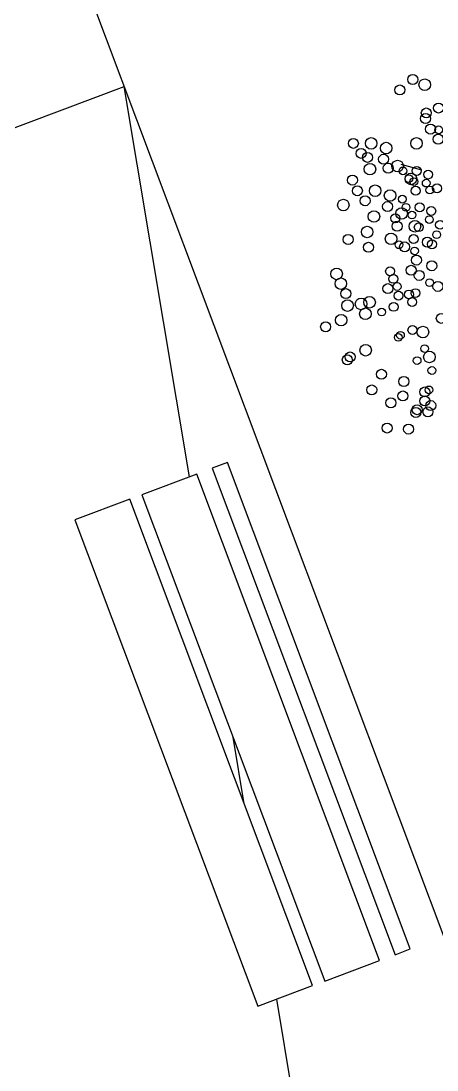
# Model space of a CAD drawing. Header units: millimetres. Extents: x 441061 to 442903, y 4515148 to 4515613.
# Drawn here: x 442314.6997 to 442314.8596, y 4515547.2555 to 4515547.6593 of the extents above; entities that cross this region are included whole.
import ezdxf

# ---------------------------------------------------------------- set-up
doc = ezdxf.new("R2010")
doc.units = ezdxf.units.MM
doc.linetypes.add('CONTINUA', pattern=[0])
doc.layers.add('01_piscinas', color=254, linetype='Continuous')

# ---------------------------------------------------------------- blocks, each defined once
blk = doc.blocks.new('A$C21391103')
at = {"layer": '01_piscinas'}
for p, q in [((154.4985, 87.7399, 0), (151.156, 96.644, 0)), ((148.1153, 94.7852, 0), (151.392, 96.0152, 0)), ((151.5926, 94.8135, 0), (151.392, 96.0152, 0)), ((152.307, 95.7576, 0), (152.244, 95.7751, 0)), ((151.7606, 93.8067, 0), (151.7264, 94.0116, 0)), ((152.8884, 87.0496, 0), (151.861, 93.2052, 0))]:
    blk.add_line(p, q, dxfattribs=at)
at = {"layer": '01_piscinas', "elevation": 0}
for points in [[(152.2249, 93.3418), (152.2717, 93.3594), (151.7094, 94.8573), (151.6626, 94.8397), (152.2249, 93.3418)], [(152.0084, 93.2605), (152.1769, 93.3238), (151.6146, 94.8217), (151.4461, 94.7585), (152.0084, 93.2605)], [(151.4086, 94.7444), (151.2401, 94.6811), (151.8024, 93.1832), (151.9709, 93.2465), (151.4086, 94.7444)]]:
    blk.add_lwpolyline(points, dxfattribs=at)
at = {"layer": '01_piscinas'}
for centre, radius in [((152.2794, 96.037, 0), 0.0154), ((152.2395, 96.0048, 0), 0.0154), ((152.3162, 96.021, 0), 0.0178), ((152.3211, 95.9339, 0), 0.0154), ((152.3587, 95.9492, 0), 0.0154), ((152.3188, 95.917, 0), 0.0154), ((152.3339, 95.8843, 0), 0.0154), ((152.3592, 95.882, 0), 0.0119), ((152.0967, 95.8404, 0), 0.0154), ((152.1514, 95.8404, 0), 0.0178), ((152.2909, 95.8403, 0), 0.0178), ((152.3577, 95.8533, 0), 0.0154), ((152.1205, 95.8095, 0), 0.0154), ((152.1975, 95.8258, 0), 0.0178), ((152.1401, 95.7972, 0), 0.0154), ((152.1896, 95.7915, 0), 0.0154), ((152.2328, 95.7704, 0), 0.0178), ((152.1477, 95.7609, 0), 0.0178), ((152.204, 95.7637, 0), 0.0154), ((152.2493, 95.7556, 0), 0.0119), ((152.2914, 95.7555, 0), 0.0137), ((152.3268, 95.7443, 0), 0.0137), ((152.0938, 95.7272, 0), 0.0154), ((152.2676, 95.7318, 0), 0.0119), ((152.2739, 95.7309, 0), 0.0178), ((152.2827, 95.7223, 0), 0.0119), ((152.3208, 95.7179, 0), 0.0119), ((152.1089, 95.6945, 0), 0.0154), ((152.1636, 95.6945, 0), 0.0178), ((152.2097, 95.6799, 0), 0.0178), ((152.2885, 95.6944, 0), 0.0137), ((152.3319, 95.6965, 0), 0.0119), ((152.354, 95.7017, 0), 0.0137), ((152.0658, 95.6505, 0), 0.0178), ((152.1327, 95.6636, 0), 0.0154), ((152.2018, 95.6456, 0), 0.0154), ((152.2471, 95.6685, 0), 0.0119), ((152.1599, 95.615, 0), 0.0178), ((152.245, 95.6245, 0), 0.0178), ((152.2587, 95.6433, 0), 0.0119), ((152.277, 95.6195, 0), 0.0119), ((152.3008, 95.6433, 0), 0.0137), ((152.3362, 95.6321, 0), 0.0137), ((152.2256, 95.6095, 0), 0.0137), ((152.2313, 95.5851, 0), 0.0154), ((152.2861, 95.585, 0), 0.0178), ((152.2979, 95.5822, 0), 0.0137), ((152.3302, 95.6057, 0), 0.0119), ((152.3634, 95.5895, 0), 0.0137), ((152.1391, 95.5674, 0), 0.0178), ((152.2125, 95.5465, 0), 0.0178), ((152.3529, 95.5591, 0), 0.0119), ((152.0807, 95.5446, 0), 0.0154), ((152.1431, 95.5202, 0), 0.0154), ((152.237, 95.528, 0), 0.0119), ((152.2544, 95.5216, 0), 0.0154), ((152.2819, 95.5456, 0), 0.0137), ((152.3243, 95.5361, 0), 0.0154), ((152.3384, 95.5295, 0), 0.0137), ((152.285, 95.5092, 0), 0.0119), ((152.2906, 95.4808, 0), 0.0154), ((152.2745, 95.4495, 0), 0.0154), ((152.3378, 95.4635, 0), 0.0154), ((152.0451, 95.4384, 0), 0.0178), ((152.2097, 95.4463, 0), 0.0137), ((152.2197, 95.4231, 0), 0.0137), ((152.2994, 95.4337, 0), 0.0154), ((152.0582, 95.4083, 0), 0.0178), ((152.203, 95.393, 0), 0.0154), ((152.2314, 95.3995, 0), 0.0119), ((152.3311, 95.4114, 0), 0.0119), ((152.3568, 95.3997, 0), 0.0154), ((152.0734, 95.3776, 0), 0.0154), ((152.1465, 95.351, 0), 0.0178), ((152.2355, 95.3712, 0), 0.0137), ((152.2676, 95.375, 0), 0.0137), ((152.2877, 95.3791, 0), 0.0137), ((152.0788, 95.3408, 0), 0.0178), ((152.1204, 95.3457, 0), 0.0178), ((152.2205, 95.3368, 0), 0.0137), ((152.2776, 95.3518, 0), 0.0137), ((152.0592, 95.296, 0), 0.0178), ((152.1335, 95.3156, 0), 0.0178), ((152.1836, 95.3208, 0), 0.0119), ((152.3672, 95.3014, 0), 0.0154), ((152.0113, 95.2753, 0), 0.0154), ((152.2784, 95.2655, 0), 0.0137), ((152.3107, 95.2594, 0), 0.0178), ((152.2349, 95.2427, 0), 0.0119), ((152.2415, 95.2495, 0), 0.0119), ((152.1345, 95.2033, 0), 0.0178), ((152.3157, 95.2084, 0), 0.0119), ((152.078, 95.1737, 0), 0.0154), ((152.0866, 95.1826, 0), 0.0154), ((152.2928, 95.1714, 0), 0.0119), ((152.3305, 95.1827, 0), 0.0178), ((152.183, 95.1292, 0), 0.0154), ((152.3381, 95.1409, 0), 0.0119), ((152.2519, 95.1069, 0), 0.0154), ((152.1532, 95.081, 0), 0.0154), ((152.2491, 95.0625, 0), 0.0154), ((152.3164, 95.0748, 0), 0.0154), ((152.3291, 95.0812, 0), 0.0119), ((152.2122, 95.0414, 0), 0.0154), ((152.3162, 95.0471, 0), 0.0154), ((152.3347, 95.0329, 0), 0.0154), ((152.2889, 95.0118, 0), 0.0154), ((152.2926, 95.0202, 0), 0.0154), ((152.3261, 95.0133, 0), 0.0154), ((152.2005, 94.9638, 0), 0.0154), ((152.2665, 94.9605, 0), 0.0154)]:
    blk.add_circle(centre, radius, dxfattribs=at)

msp = doc.modelspace()

# ---------------------------------------------------------------- block references
at = {"layer": '01_piscinas', "color": 6, "linetype": 'CONTINUA', "xscale": 0.125, "yscale": 0.125, "zscale": 0.125}
msp.add_blockref('A$C21391103', (442295.8154, 4515535.63213), dxfattribs=at)

doc.saveas('drawing.dxf')
